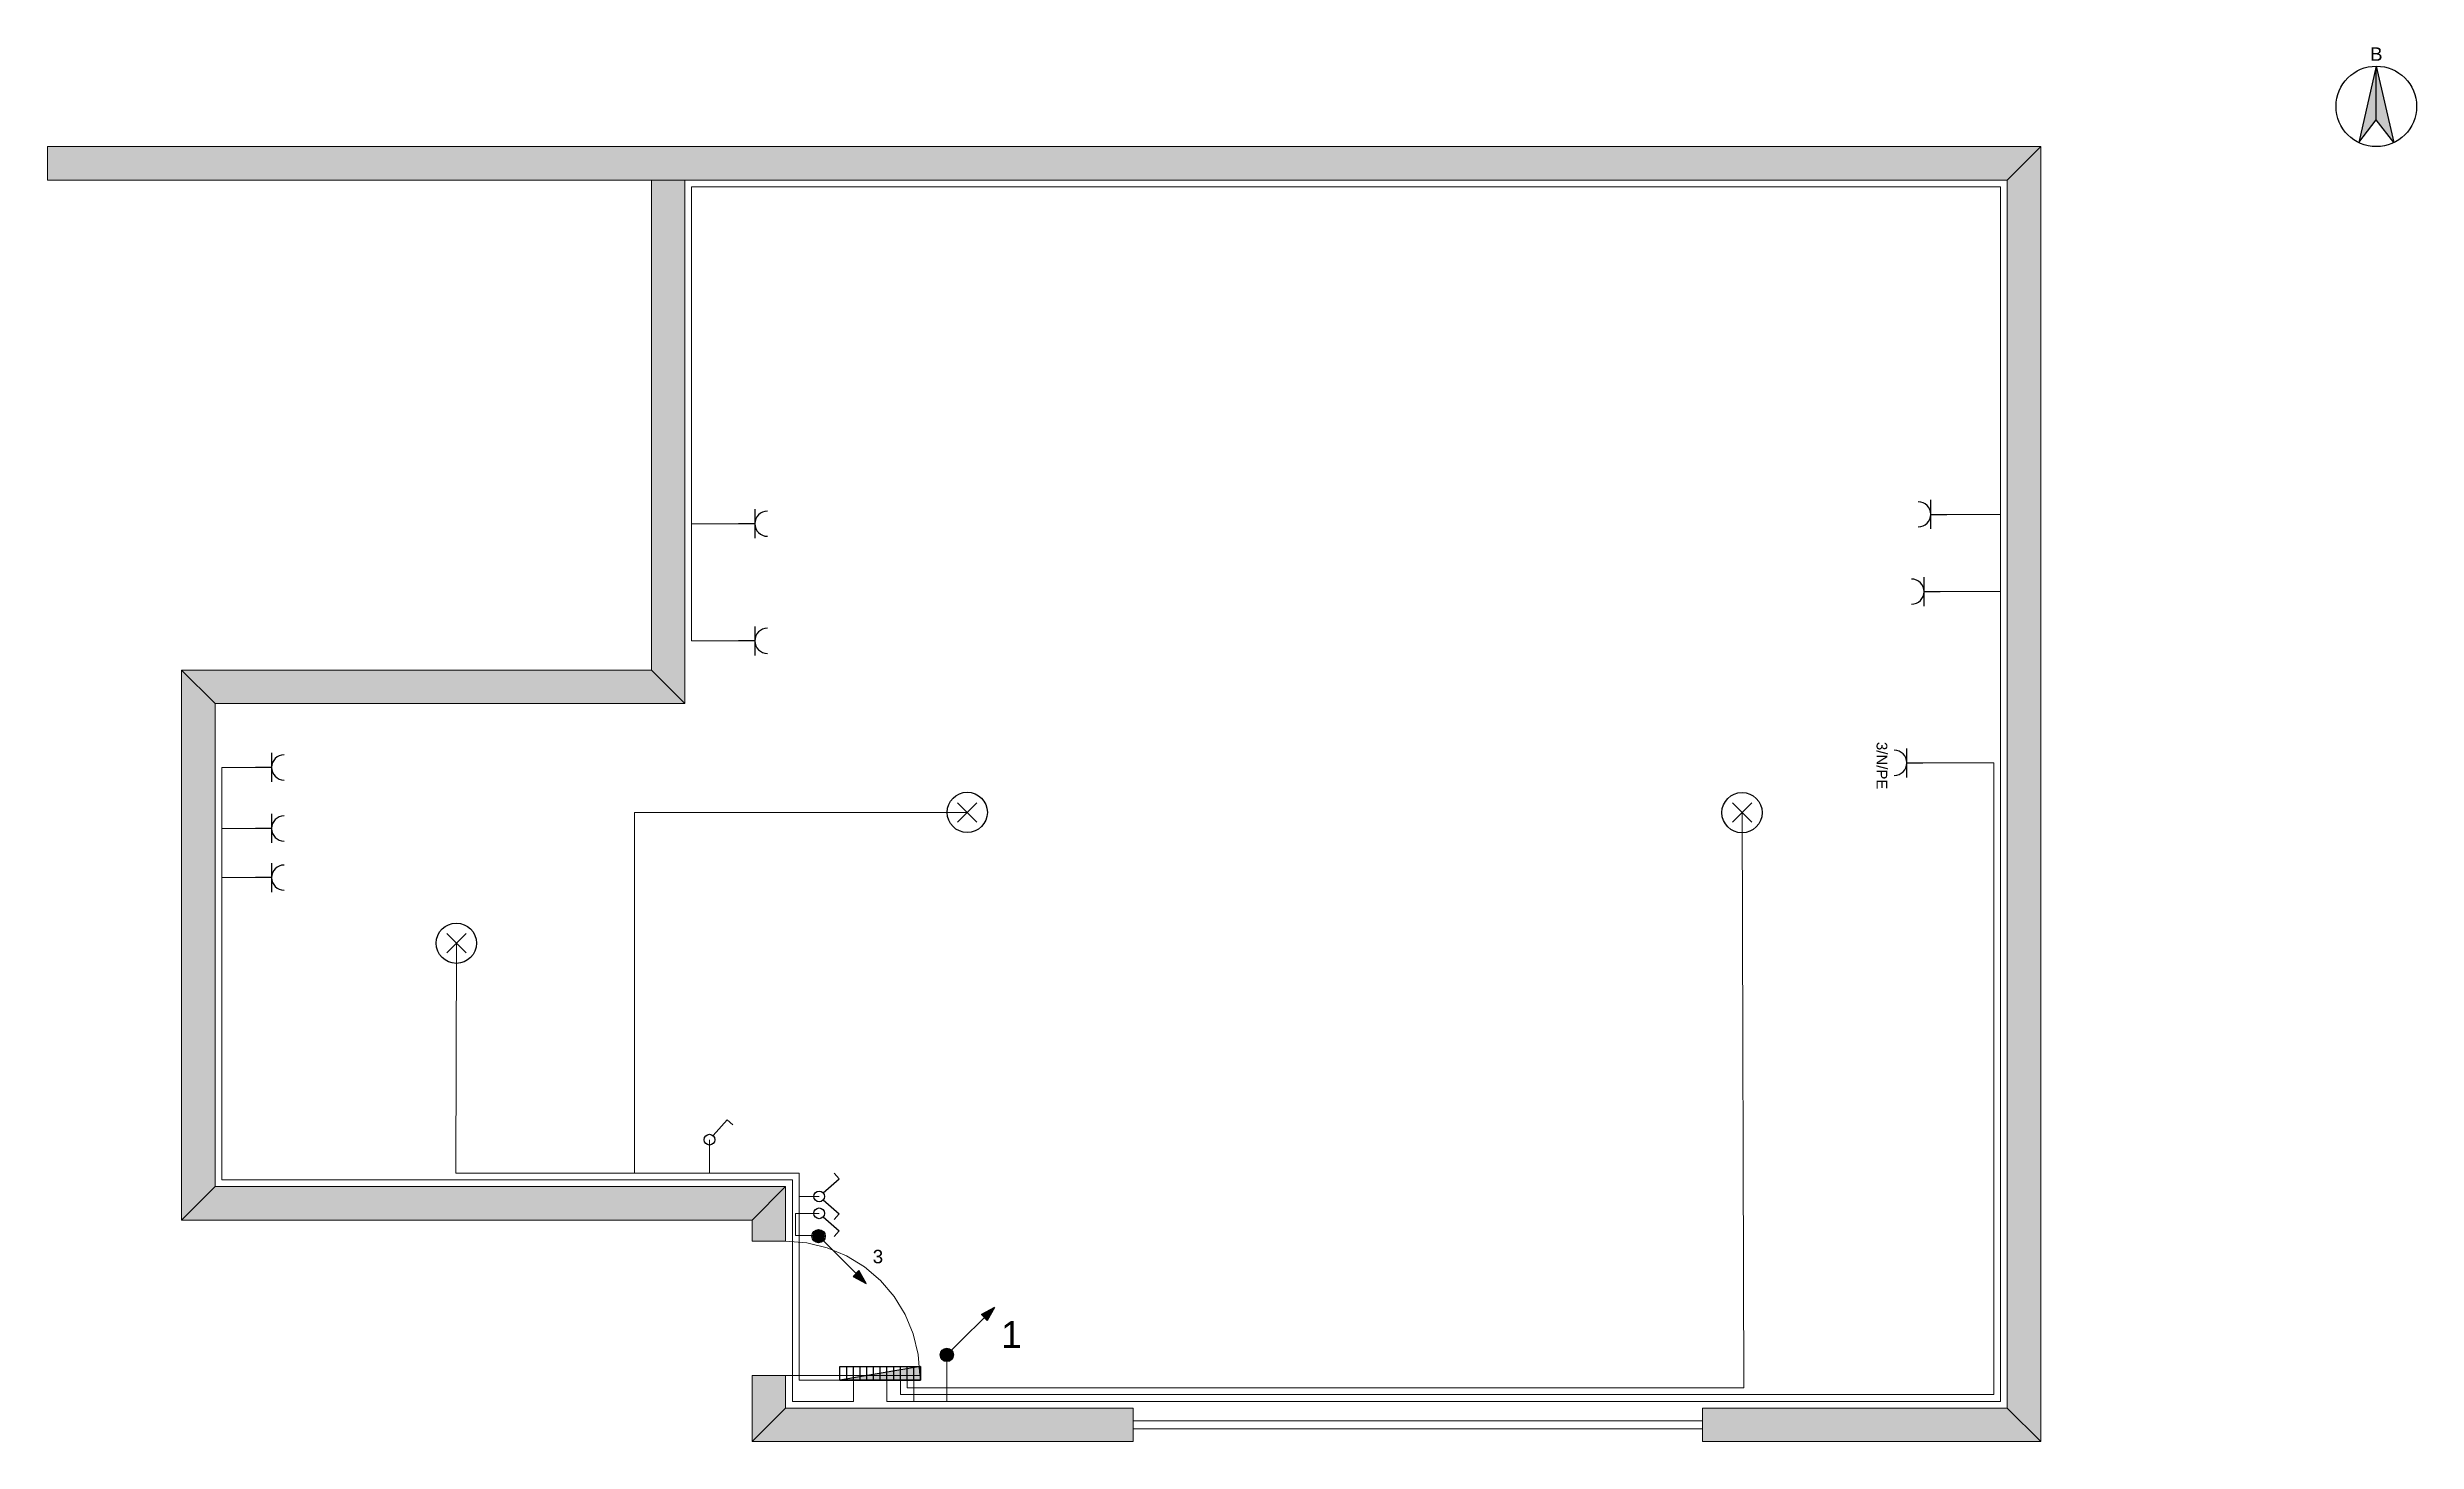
# Model space of a CAD drawing. Extents: x 6.5 to 24.1, y 4.3 to 14.7.
import ezdxf
from ezdxf.enums import TextEntityAlignment as Align

# ---------------------------------------------------------------- set-up
doc = ezdxf.new("R2010")
doc.units = 0
for name, color, linetype in [('__TS__CableLine', 7, 'Continuous'), ('__TS__Door', 7, 'Continuous'), ('__TS__eSymbol', 7, 'Continuous'), ('__TS__Wall', 7, 'Continuous')]:
    doc.layers.add(name, color=color, linetype=linetype)
doc.styles.add('arial', font='Arial Unicode MS.shx')
doc.styles.get("Standard").update_dxf_attribs({"font": 'arial.ttf', "height": 1})

msp = doc.modelspace()

# ---------------------------------------------------------------- hatches: boundary and pattern name
at = {"true_color": 0xa9a9a9, "transparency": 33554687}
msp.add_hatch(color=253, dxfattribs=at).paths.add_polyline_path([(23.826, 14.536), (23.696, 13.966), (23.826, 14.136)])
at = {"transparency": 33554687}
msp.add_hatch(color=7, dxfattribs=at).paths.add_polyline_path([(23.826, 14.536), (23.957, 13.966), (23.826, 14.136)])
at = {"layer": '__TS__eSymbol', "linetype": 'Continuous', "transparency": 33554687}
h = msp.add_hatch(color=7, dxfattribs=at)
edge = h.paths.add_edge_path()
edge.add_arc((12.222, 5.817), 0.0397, 0, 180)
edge.add_arc((12.222, 5.817), 0.0397, 180, 360)
for points in [[(12.522, 5.56), (12.479, 5.516), (12.575, 5.463)], [(13.531, 5.285), (13.478, 5.189), (13.434, 5.232)]]:
    msp.add_hatch(color=7, dxfattribs=at).paths.add_polyline_path(points)
h = msp.add_hatch(color=7, dxfattribs=at)
edge = h.paths.add_edge_path()
edge.add_arc((13.177, 4.932), 0.0397, 0, 180)
edge.add_arc((13.177, 4.932), 0.0397, 180, 360)
at = {"layer": '__TS__eSymbol', "transparency": 33554687}
msp.add_hatch(color=7, dxfattribs=at).paths.add_polyline_path([(12.381, 4.745), (12.981, 4.745), (12.981, 4.845)])
at = {"layer": '__TS__Wall', "lineweight": 0, "true_color": 0xd3d3d3, "transparency": 33554687}
for points in [[(21.326, 13.936), (21.076, 13.686), (6.476, 13.686), (6.476, 13.936)], [(21.326, 4.286), (21.076, 4.536), (21.076, 13.686), (21.326, 13.936)], [(10.976, 13.686), (11.226, 13.686), (11.226, 9.786), (10.976, 10.036)], [(10.976, 10.036), (11.226, 9.786), (7.726, 9.786), (7.476, 10.036)], [(7.476, 10.036), (7.726, 9.786), (7.726, 6.186), (7.476, 5.936)], [(7.476, 5.936), (7.726, 6.186), (11.976, 6.186), (11.726, 5.936)], [(11.726, 5.779), (11.976, 5.779), (11.976, 6.186), (11.726, 5.936)], [(11.726, 4.286), (11.976, 4.536), (11.976, 4.779), (11.726, 4.779)], [(14.564, 4.286), (14.564, 4.536), (11.976, 4.536), (11.726, 4.286)], [(21.326, 4.286), (21.076, 4.536), (18.806, 4.536), (18.806, 4.286)]]:
    msp.add_hatch(color=254, dxfattribs=at).paths.add_polyline_path(points)

# ---------------------------------------------------------------- linework, layer by layer
at = {"color": 253, "true_color": 0xa9a9a9, "transparency": 33554687}
msp.add_lwpolyline([(23.826, 14.536), (23.696, 13.966), (23.826, 14.136)], close=True, dxfattribs=at)
at = {"color": 7, "transparency": 33554687}
msp.add_lwpolyline([(23.826, 14.536), (23.957, 13.966), (23.826, 14.136)], close=True, dxfattribs=at)
msp.add_circle((23.826, 14.236), 0.3, dxfattribs=at)
at = {"layer": '__TS__CableLine', "color": 7, "linetype": 'Continuous', "lineweight": 0, "transparency": 33554687}
for points in [[(21.026, 11.196), (21.026, 13.636), (11.276, 13.636), (11.276, 10.253), (11.626, 10.253)], [(11.326, 11.126), (11.276, 11.126)], [(11.626, 11.126), (11.326, 11.126)], [(20.626, 11.196), (20.976, 11.196)], [(21.026, 10.62), (21.026, 11.196), (20.976, 11.196)], [(20.576, 10.62), (20.976, 10.62)], [(21.026, 9.344), (21.026, 10.62), (20.976, 10.62)], [(12.731, 4.745), (12.731, 4.586), (21.026, 4.586), (21.026, 9.344), (21.026, 9.344)], [(12.049, 5.823), (12.049, 5.987), (12.226, 5.987)], [(12.049, 5.823), (12.226, 5.823)], [(12.931, 4.586), (13.177, 4.586), (13.177, 4.932)], [(12.931, 4.586), (12.931, 4.745)]]:
    msp.add_lwpolyline(points, dxfattribs=at)
at = {"layer": '__TS__CableLine', "color": 80, "linetype": 'Continuous', "lineweight": 0, "true_color": 0x37ff00, "transparency": 33554687}
for points in [[(12.481, 4.745), (12.481, 4.586), (12.026, 4.586), (12.026, 6.236), (7.776, 6.236), (7.776, 9.31), (8.026, 9.31)], [(8.026, 8.855), (7.776, 8.855)], [(8.026, 8.489), (7.776, 8.489)]]:
    msp.add_lwpolyline(points, dxfattribs=at)
at = {"layer": '__TS__CableLine', "color": 1, "linetype": 'Continuous', "lineweight": 0, "true_color": 0xff0000, "transparency": 33554687}
msp.add_lwpolyline([(12.831, 4.745), (12.831, 4.636), (20.976, 4.636), (20.976, 9.344), (20.449, 9.344)], dxfattribs=at)
at = {"layer": '__TS__CableLine', "color": 150, "linetype": 'Continuous', "lineweight": 0, "true_color": 0x0088ff, "transparency": 33554687}
for points in [[(13.329, 8.975), (10.85, 8.975), (10.85, 6.286)], [(12.881, 4.745), (12.881, 4.686), (19.114, 4.686), (19.102, 8.973)], [(12.431, 4.745), (12.076, 4.744), (12.076, 6.286), (9.52, 6.286), (9.523, 8)], [(11.409, 6.536), (11.409, 6.286)], [(12.226, 6.113), (12.076, 6.113)]]:
    msp.add_lwpolyline(points, dxfattribs=at)
at = {"layer": '__TS__Door', "color": 7, "lineweight": 0, "transparency": 33554687}
for p, q in [((14.564, 4.286), (14.564, 4.536)), ((18.806, 4.286), (18.806, 4.536))]:
    msp.add_line(p, q, dxfattribs=at)
for points in [[(11.726, 4.779), (11.976, 4.779), (12.976, 4.779), (12.964, 4.935), (12.927, 5.088), (12.867, 5.233), (12.785, 5.367), (12.683, 5.486), (12.564, 5.588), (12.43, 5.67), (12.285, 5.73), (12.133, 5.767), (11.976, 5.779), (11.976, 5.779), (11.726, 5.779)], [(18.806, 4.381), (14.564, 4.381), (14.564, 4.441), (18.806, 4.441)]]:
    msp.add_lwpolyline(points, dxfattribs=at)
at = {"layer": '__TS__eSymbol', "color": 7, "linetype": 'Continuous'}
for p, q in [((20.507, 11.087), (20.507, 11.303)), ((11.746, 11.235), (11.746, 11.019)), ((20.457, 10.511), (20.457, 10.727)), ((11.746, 10.361), (11.746, 10.145)), ((12.501, 5.538), (12.257, 5.782)), ((13.212, 4.967), (13.531, 5.285))]:
    msp.add_line(p, q, dxfattribs=at)
at = {"layer": '__TS__eSymbol', "color": 7}
for p, q in [((11.746, 11.126), (11.626, 11.126)), ((20.507, 11.196), (20.626, 11.196)), ((20.457, 10.62), (20.576, 10.62)), ((11.746, 10.253), (11.626, 10.253)), ((12.256, 5.961), (12.375, 5.857)), ((12.375, 5.857), (12.338, 5.814)), ((12.431, 4.745), (12.431, 4.845)), ((12.481, 4.745), (12.481, 4.845)), ((12.531, 4.745), (12.531, 4.845)), ((12.581, 4.745), (12.581, 4.845)), ((12.631, 4.745), (12.631, 4.845)), ((12.681, 4.745), (12.681, 4.845)), ((12.731, 4.745), (12.731, 4.845)), ((12.781, 4.745), (12.781, 4.845)), ((12.831, 4.745), (12.831, 4.845)), ((12.881, 4.745), (12.881, 4.845)), ((12.931, 4.745), (12.931, 4.845))]:
    msp.add_line(p, q, dxfattribs=at)
at = {"layer": '__TS__eSymbol', "color": 80, "linetype": 'Continuous', "true_color": 0x37ff00}
for p, q in [((8.146, 9.418), (8.146, 9.202)), ((8.146, 8.964), (8.146, 8.748)), ((8.146, 8.597), (8.146, 8.381))]:
    msp.add_line(p, q, dxfattribs=at)
at = {"layer": '__TS__eSymbol', "color": 1, "linetype": 'Continuous', "true_color": 0xff0000}
msp.add_line((20.329, 9.235), (20.329, 9.451), dxfattribs=at)
at = {"layer": '__TS__eSymbol', "color": 80, "true_color": 0x37ff00}
for p, q in [((8.146, 9.31), (8.026, 9.31)), ((8.146, 8.855), (8.026, 8.855)), ((8.146, 8.489), (8.026, 8.489))]:
    msp.add_line(p, q, dxfattribs=at)
at = {"layer": '__TS__eSymbol', "color": 1, "true_color": 0xff0000}
msp.add_line((20.329, 9.344), (20.449, 9.344), dxfattribs=at)
at = {"layer": '__TS__eSymbol', "color": 150, "lineweight": -3, "true_color": 0x0088ff}
for p, q in [((13.257, 9.047), (13.401, 8.903)), ((13.257, 8.903), (13.401, 9.047)), ((19.029, 9.045), (19.173, 8.901)), ((19.029, 8.901), (19.173, 9.045)), ((9.451, 8.072), (9.595, 7.928)), ((9.451, 7.928), (9.595, 8.072))]:
    msp.add_line(p, q, dxfattribs=at)
at = {"layer": '__TS__eSymbol', "color": 150, "true_color": 0x0088ff}
for p, q in [((11.436, 6.566), (11.54, 6.685)), ((11.54, 6.685), (11.582, 6.647)), ((12.256, 6.14), (12.375, 6.244)), ((12.375, 6.244), (12.338, 6.286)), ((12.256, 6.087), (12.375, 5.983)), ((12.375, 5.983), (12.338, 5.94))]:
    msp.add_line(p, q, dxfattribs=at)
at = {"layer": '__TS__eSymbol', "color": 7, "linetype": 'Continuous'}
for points in [[(12.261, 5.817, 1), (12.182, 5.817, 1)], [(13.217, 4.932, 1), (13.137, 4.932, 1)]]:
    msp.add_lwpolyline(points, format="xyb", close=True, dxfattribs=at)
for points in [[(12.575, 5.463), (12.522, 5.56), (12.479, 5.516), (12.575, 5.463)], [(13.531, 5.285), (13.434, 5.232), (13.478, 5.189), (13.531, 5.285)]]:
    msp.add_lwpolyline(points, dxfattribs=at)
for points in [[(12.522, 5.56), (12.479, 5.516), (12.575, 5.463)], [(13.531, 5.285), (13.478, 5.189), (13.434, 5.232)]]:
    msp.add_lwpolyline(points, close=True, dxfattribs=at)
at = {"layer": '__TS__eSymbol', "color": 7}
for points in [[(12.381, 4.745), (12.981, 4.745), (12.981, 4.845), (12.981, 4.845)], [(12.381, 4.745), (12.381, 4.845), (12.981, 4.845), (12.981, 4.745)]]:
    msp.add_lwpolyline(points, close=True, dxfattribs=at)
at = {"layer": '__TS__eSymbol', "color": 150, "lineweight": -3, "true_color": 0x0088ff}
for centre in [(13.329, 8.975), (19.101, 8.973), (9.523, 8)]:
    msp.add_circle(centre, 0.15, dxfattribs=at)
at = {"layer": '__TS__eSymbol', "color": 150, "true_color": 0x0088ff}
for centre in [(11.409, 6.536), (12.226, 6.113)]:
    msp.add_circle(centre, 0.04, dxfattribs=at)
at = {"layer": '__TS__eSymbol', "color": 7}
msp.add_circle((12.226, 5.987), 0.04, dxfattribs=at)
at = {"layer": '__TS__eSymbol', "color": 7, "linetype": 'Continuous'}
for centre, radius in [((12.222, 5.817), 0.0497), ((12.222, 5.817), 0.0497), ((12.222, 5.817), 0.0397), ((12.222, 5.817), 0.0397), ((13.177, 4.932), 0.0497), ((13.177, 4.932), 0.0397)]:
    msp.add_circle(centre, radius, dxfattribs=at)
at = {"layer": '__TS__eSymbol', "color": 7}
for centre, start, end in [((11.84, 11.126), 90, 270), ((20.413, 11.196), 270, 90), ((20.363, 10.62), 270, 90), ((11.84, 10.253), 90, 270)]:
    msp.add_arc(centre, 0.0937, start, end, dxfattribs=at)
at = {"layer": '__TS__eSymbol', "color": 80, "true_color": 0x37ff00}
for centre in [(8.24, 9.31), (8.24, 8.855), (8.24, 8.489)]:
    msp.add_arc(centre, 0.0937, 90, 270, dxfattribs=at)
at = {"layer": '__TS__eSymbol', "color": 1, "true_color": 0xff0000}
msp.add_arc((20.235, 9.344), 0.0937, 270, 90, dxfattribs=at)
at = {"layer": '__TS__Wall', "color": 7, "lineweight": 0, "transparency": 33554687}
for p, q in [((6.476, 13.936), (21.326, 13.936)), ((6.476, 13.936), (6.476, 13.686)), ((21.326, 13.936), (21.326, 4.286)), ((21.076, 13.686), (6.476, 13.686)), ((10.976, 13.686), (11.226, 13.686)), ((10.976, 10.036), (10.976, 13.686)), ((11.226, 13.686), (11.226, 9.786)), ((21.076, 4.536), (21.076, 13.686)), ((7.476, 10.036), (10.976, 10.036)), ((7.476, 5.936), (7.476, 10.036)), ((11.226, 9.786), (7.726, 9.786)), ((7.726, 9.786), (7.726, 6.186)), ((7.726, 6.186), (11.976, 6.186)), ((11.976, 5.779), (11.976, 6.186)), ((11.726, 5.936), (7.476, 5.936)), ((11.726, 5.779), (11.726, 5.936)), ((11.726, 4.286), (11.726, 4.779)), ((11.976, 4.536), (11.976, 4.779)), ((14.564, 4.536), (11.976, 4.536)), ((21.076, 4.536), (18.806, 4.536)), ((14.564, 4.286), (11.726, 4.286)), ((21.326, 4.286), (18.806, 4.286))]:
    msp.add_line(p, q, dxfattribs=at)
at = {"layer": '__TS__Wall', "color": 254, "lineweight": 0, "true_color": 0xd3d3d3, "transparency": 33554687}
for points in [[(21.326, 13.936), (21.076, 13.686), (6.476, 13.686), (6.476, 13.936)], [(21.326, 4.286), (21.076, 4.536), (21.076, 13.686), (21.326, 13.936)], [(10.976, 13.686), (11.226, 13.686), (11.226, 9.786), (10.976, 10.036)], [(10.976, 10.036), (11.226, 9.786), (7.726, 9.786), (7.476, 10.036)], [(7.476, 10.036), (7.726, 9.786), (7.726, 6.186), (7.476, 5.936)], [(7.476, 5.936), (7.726, 6.186), (11.976, 6.186), (11.726, 5.936)], [(11.726, 5.779), (11.976, 5.779), (11.976, 6.186), (11.726, 5.936)], [(11.726, 4.286), (11.976, 4.536), (11.976, 4.779), (11.726, 4.779)], [(14.564, 4.286), (14.564, 4.536), (11.976, 4.536), (11.726, 4.286)], [(21.326, 4.286), (21.076, 4.536), (18.806, 4.536), (18.806, 4.286)]]:
    msp.add_lwpolyline(points, close=True, dxfattribs=at)

# ---------------------------------------------------------------- texts
at = {"color": 7, "transparency": 33554687}
msp.add_text('B', height=0.1, dxfattribs=at).set_placement((23.826, 14.626), align=Align.MIDDLE_CENTER)
at = {"layer": '__TS__eSymbol', "color": 1, "linetype": 'Continuous', "true_color": 0xff0000, "style": 'arial'}
msp.add_text('3/N/PE', height=0.08, rotation=270, dxfattribs=at).set_placement((20.103, 9.323), align=Align.CENTER)
at = {"layer": '__TS__eSymbol', "color": 7, "transparency": 33554687}
for s, height, p in [('3', 0.1, (12.625, 5.665)), ('1', 0.2, (13.581, 5.084))]:
    msp.add_text(s, height=height, dxfattribs=at).set_placement(p, align=Align.MIDDLE_LEFT)

doc.saveas('drawing.dxf')
